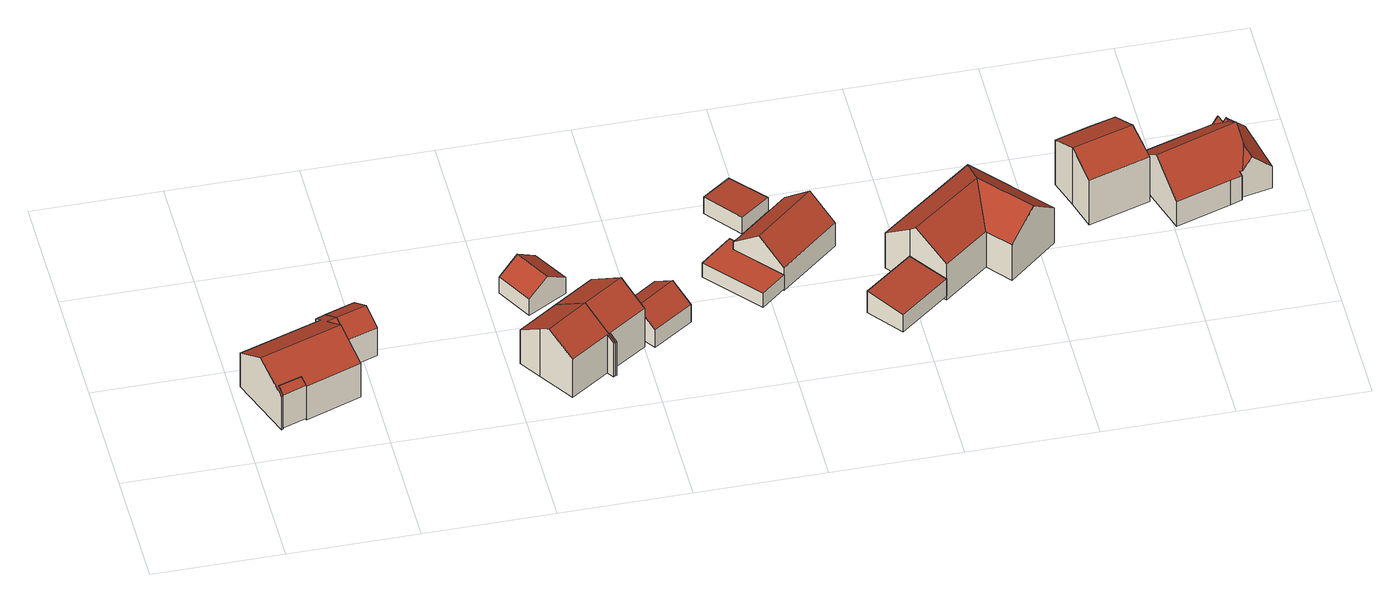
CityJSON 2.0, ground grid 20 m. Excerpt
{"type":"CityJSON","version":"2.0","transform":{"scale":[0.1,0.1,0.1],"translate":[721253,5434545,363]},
"CityObjects":{
"building1":{"type":"Building","attributes":{"Gemeindeschluessel":"09375181","HoeheDach":"374.534","HoeheGrund":"367.394","Methode":"2000","NiedrigsteTraufeDesGebaeudes":"373.663","Geometrietyp2DReferenz":"3000","measuredHeight":7.14,"function":"51009_1610","roofType":"2100"},"geometry":[{"type":"Solid","lod":"2","boundaries":[[[[0,1,2,3]],[[3,2,4,5]],[[0,3,5,6]],[[6,7,1,0]],[[7,4,2,1]],[[5,4,7,6]]]],"semantics":{"surfaces":[{"type":"WallSurface","Flaeche":"27.728","Z_MAX":"7.140","Z_MAX_ASL":"374.534","Z_MIN":"0.000","Z_MIN_ASL":"367.394"},{"type":"WallSurface","Flaeche":"9.229","Z_MAX":"7.140","Z_MAX_ASL":"374.534","Z_MIN":"0.000","Z_MIN_ASL":"367.394"},{"type":"GroundSurface","Flaeche":"5.363","Z_MAX":"0.000","Z_MAX_ASL":"367.394","Z_MIN":"0.000","Z_MIN_ASL":"367.394"},{"type":"WallSurface","Flaeche":"9.309","Z_MAX":"7.140","Z_MAX_ASL":"374.534","Z_MIN":"0.000","Z_MIN_ASL":"367.394"},{"type":"RoofSurface","Dachneigung":"57.899","Dachorientierung":"160.912","Flaeche":"6.331","Z_MAX":"7.140","Z_MAX_ASL":"374.534","Z_MIN":"6.269","Z_MIN_ASL":"373.663"},{"type":"WallSurface","Flaeche":"24.323","Z_MAX":"6.277","Z_MAX_ASL":"373.671","Z_MIN":"0.000","Z_MIN_ASL":"367.394"}],"values":[[0,1,2,3,4,5]]}}]},
"building2":{"type":"Building","attributes":{"Gemeindeschluessel":"09375181","HoeheDach":"376.933","HoeheGrund":"367.160","Methode":"2000","NiedrigsteTraufeDesGebaeudes":"372.769","Geometrietyp2DReferenz":"3000","measuredHeight":9.77,"function":"31001_1000","roofType":"3100"},"address":[{"Country":"Germany","Locality":"Pettendorf","ThoroughfareName":"An der Breite 5"}],"geometry":[{"type":"Solid","lod":"2","boundaries":[[[[8,9,10,11,12,13,14,15]],[[16,17,18,19]],[[14,13,20,21,22,23]],[[20,13,12,24]],[[25,26,27,28,29]],[[30,9,8,31]],[[22,29,28,23]],[[24,12,11,32]],[[14,23,28,27,18,17,33,15]],[[25,29,22,21]],[[34,31,8,15,33]],[[19,18,27,26]],[[34,16,19,26,25,21,20,24,32,35,30,31]],[[16,34,33,17]],[[32,11,10,35]],[[35,10,9,30]]]],"semantics":{"surfaces":[{"type":"RoofSurface","Dachneigung":"58.994","Dachorientierung":"163.247","Flaeche":"80.588","Z_MAX":"9.772","Z_MAX_ASL":"376.933","Z_MIN":"6.453","Z_MIN_ASL":"373.613"},{"type":"WallSurface","Flaeche":"8.431","Z_MAX":"6.450","Z_MAX_ASL":"373.610","Z_MIN":"-0.000","Z_MIN_ASL":"367.160"},{"type":"WallSurface","Flaeche":"56.748","Z_MAX":"9.772","Z_MAX_ASL":"376.933","Z_MIN":"-0.000","Z_MIN_ASL":"367.160"},{"type":"WallSurface","Flaeche":"59.815","Z_MAX":"6.474","Z_MAX_ASL":"373.634","Z_MIN":"-0.000","Z_MIN_ASL":"367.160"},{"type":"WallSurface","Flaeche":"41.198","Z_MAX":"7.501","Z_MAX_ASL":"374.661","Z_MIN":"-0.000","Z_MIN_ASL":"367.160"},{"type":"WallSurface","Flaeche":"2.491","Z_MAX":"6.453","Z_MAX_ASL":"373.613","Z_MIN":"-0.000","Z_MIN_ASL":"367.160"},{"type":"RoofSurface","Dachneigung":"58.991","Dachorientierung":"163.361","Flaeche":"5.886","Z_MAX":"7.501","Z_MAX_ASL":"374.661","Z_MIN":"5.610","Z_MIN_ASL":"372.770"},{"type":"WallSurface","Flaeche":"9.481","Z_MAX":"7.288","Z_MAX_ASL":"374.448","Z_MIN":"-0.000","Z_MIN_ASL":"367.160"},{"type":"RoofSurface","Dachneigung":"59.002","Dachorientierung":"343.206","Flaeche":"93.320","Z_MAX":"9.772","Z_MAX_ASL":"376.933","Z_MIN":"5.609","Z_MIN_ASL":"372.769"},{"type":"WallSurface","Flaeche":"8.952","Z_MAX":"5.616","Z_MAX_ASL":"372.776","Z_MIN":"-0.000","Z_MIN_ASL":"367.160"},{"type":"WallSurface","Flaeche":"89.633","Z_MAX":"9.770","Z_MAX_ASL":"376.930","Z_MIN":"-0.000","Z_MIN_ASL":"367.160"},{"type":"WallSurface","Flaeche":"9.140","Z_MAX":"5.611","Z_MAX_ASL":"372.771","Z_MIN":"-0.000","Z_MIN_ASL":"367.160"},{"type":"GroundSurface","Flaeche":"154.111","Z_MAX":"-0.000","Z_MAX_ASL":"367.160","Z_MIN":"-0.000","Z_MIN_ASL":"367.160"},{"type":"WallSurface","Flaeche":"87.404","Z_MAX":"6.450","Z_MAX_ASL":"373.610","Z_MIN":"-0.000","Z_MIN_ASL":"367.160"},{"type":"WallSurface","Flaeche":"28.252","Z_MAX":"7.288","Z_MAX_ASL":"374.448","Z_MIN":"-0.000","Z_MIN_ASL":"367.160"},{"type":"WallSurface","Flaeche":"9.471","Z_MAX":"7.281","Z_MAX_ASL":"374.441","Z_MIN":"-0.000","Z_MIN_ASL":"367.160"}],"values":[[0,1,2,3,4,5,6,7,8,9,10,11,12,13,14,15]]}}]},
"building3":{"type":"Building","attributes":{"Gemeindeschluessel":"09375181","HoeheDach":"374.660","HoeheGrund":"367.370","Methode":"2000","NiedrigsteTraufeDesGebaeudes":"372.767","Geometrietyp2DReferenz":"3000","measuredHeight":7.29,"function":"31001_2000","roofType":"3100"},"geometry":[{"type":"Solid","lod":"2","boundaries":[[[[36,37,38,39]],[[29,40,41,28]],[[38,29,28,27,39]],[[28,41,42,27]],[[37,40,29,38]],[[39,27,42,36]],[[36,42,41,40,37]]]],"semantics":{"surfaces":[{"type":"GroundSurface","Flaeche":"30.852","Z_MAX":"0.000","Z_MAX_ASL":"367.370","Z_MIN":"0.000","Z_MIN_ASL":"367.370"},{"type":"RoofSurface","Dachneigung":"59.023","Dachorientierung":"161.065","Flaeche":"18.027","Z_MAX":"7.290","Z_MAX_ASL":"374.660","Z_MIN":"5.400","Z_MIN_ASL":"372.770"},{"type":"WallSurface","Flaeche":"39.887","Z_MAX":"7.290","Z_MAX_ASL":"374.660","Z_MIN":"0.000","Z_MIN_ASL":"367.370"},{"type":"RoofSurface","Dachneigung":"59.028","Dachorientierung":"341.069","Flaeche":"17.957","Z_MAX":"7.290","Z_MAX_ASL":"374.660","Z_MIN":"5.397","Z_MIN_ASL":"372.767"},{"type":"WallSurface","Flaeche":"26.546","Z_MAX":"5.400","Z_MAX_ASL":"372.770","Z_MIN":"0.000","Z_MIN_ASL":"367.370"},{"type":"WallSurface","Flaeche":"26.414","Z_MAX":"5.408","Z_MAX_ASL":"372.778","Z_MIN":"0.000","Z_MIN_ASL":"367.370"},{"type":"WallSurface","Flaeche":"39.981","Z_MAX":"7.290","Z_MAX_ASL":"374.660","Z_MIN":"0.000","Z_MIN_ASL":"367.370"}],"values":[[0,1,2,3,4,5,6]]}}]},
"building4":{"type":"Building","attributes":{"Gemeindeschluessel":"09375181","HoeheDach":"377.110","HoeheGrund":"366.680","Methode":"2000","NiedrigsteTraufeDesGebaeudes":"373.118","Geometrietyp2DReferenz":"3000","measuredHeight":10.43,"function":"31001_1000","roofType":"3100"},"address":[{"Country":"Germany","Locality":"Pettendorf","ThoroughfareName":"An der Breite 2"}],"geometry":[{"type":"Solid","lod":"2","boundaries":[[[[43,44,45,46,47]],[[48,49,44,43]],[[50,51,49,48]],[[46,45,52,53,54]],[[55,54,53,56]],[[56,57,50,48,43,47,55]],[[56,53,52,58,57]],[[44,49,51,58,52,45]],[[47,46,54,55]],[[57,58,51,50]]]],"semantics":{"surfaces":[{"type":"WallSurface","Flaeche":"59.298","Z_MAX":"10.430","Z_MAX_ASL":"377.110","Z_MIN":"0.000","Z_MIN_ASL":"366.680"},{"type":"WallSurface","Flaeche":"52.787","Z_MAX":"7.286","Z_MAX_ASL":"373.966","Z_MIN":"0.000","Z_MIN_ASL":"366.680"},{"type":"WallSurface","Flaeche":"8.626","Z_MAX":"7.286","Z_MAX_ASL":"373.966","Z_MIN":"0.000","Z_MIN_ASL":"366.680"},{"type":"RoofSurface","Dachneigung":"55.993","Dachorientierung":"328.084","Flaeche":"53.289","Z_MAX":"10.430","Z_MAX_ASL":"377.110","Z_MIN":"6.474","Z_MIN_ASL":"373.154"},{"type":"WallSurface","Flaeche":"48.735","Z_MAX":"6.474","Z_MAX_ASL":"373.154","Z_MIN":"0.000","Z_MIN_ASL":"366.680"},{"type":"GroundSurface","Flaeche":"79.680","Z_MAX":"0.000","Z_MAX_ASL":"366.680","Z_MIN":"0.000","Z_MIN_ASL":"366.680"},{"type":"WallSurface","Flaeche":"99.445","Z_MAX":"10.430","Z_MAX_ASL":"377.110","Z_MIN":"0.000","Z_MIN_ASL":"366.680"},{"type":"RoofSurface","Dachneigung":"55.993","Dachorientierung":"148.084","Flaeche":"42.831","Z_MAX":"10.430","Z_MAX_ASL":"377.110","Z_MIN":"6.438","Z_MIN_ASL":"373.118"},{"type":"WallSurface","Flaeche":"31.541","Z_MAX":"9.191","Z_MAX_ASL":"375.871","Z_MIN":"0.000","Z_MIN_ASL":"366.680"},{"type":"WallSurface","Flaeche":"1.911","Z_MAX":"6.440","Z_MAX_ASL":"373.120","Z_MIN":"0.000","Z_MIN_ASL":"366.680"}],"values":[[0,1,2,3,4,5,6,7,8,9]]}}]},
"building5":{"type":"Building","attributes":{"Gemeindeschluessel":"09375181","HoeheDach":"372.015","HoeheGrund":"366.590","Methode":"1000","NiedrigsteTraufeDesGebaeudes":"369.669","Geometrietyp2DReferenz":"3000","measuredHeight":5.42,"function":"31001_2000","roofType":"3100"},"geometry":[{"type":"Solid","lod":"2","boundaries":[[[[59,60,61,62]],[[62,61,63,64,65]],[[66,67,68,60,59]],[[68,67,64,63]],[[60,68,63,61]],[[65,64,67,66]],[[62,65,66,59]]]],"semantics":{"surfaces":[{"type":"WallSurface","Flaeche":"19.933","Z_MAX":"3.080","Z_MAX_ASL":"369.670","Z_MIN":"0.000","Z_MIN_ASL":"366.590"},{"type":"WallSurface","Flaeche":"29.739","Z_MAX":"5.425","Z_MAX_ASL":"372.015","Z_MIN":"0.000","Z_MIN_ASL":"366.590"},{"type":"WallSurface","Flaeche":"29.765","Z_MAX":"5.425","Z_MAX_ASL":"372.015","Z_MIN":"0.000","Z_MIN_ASL":"366.590"},{"type":"RoofSurface","Dachneigung":"56.172","Dachorientierung":"60.207","Flaeche":"27.191","Z_MAX":"5.425","Z_MAX_ASL":"372.015","Z_MIN":"3.079","Z_MIN_ASL":"369.669"},{"type":"RoofSurface","Dachneigung":"56.173","Dachorientierung":"240.205","Flaeche":"27.246","Z_MAX":"5.425","Z_MAX_ASL":"372.015","Z_MIN":"3.080","Z_MIN_ASL":"369.670"},{"type":"WallSurface","Flaeche":"19.900","Z_MAX":"3.085","Z_MAX_ASL":"369.675","Z_MIN":"0.000","Z_MIN_ASL":"366.590"},{"type":"GroundSurface","Flaeche":"45.221","Z_MAX":"0.000","Z_MAX_ASL":"366.590","Z_MIN":"0.000","Z_MIN_ASL":"366.590"}],"values":[[0,1,2,3,4,5,6]]}}]},
"building6":{"type":"Building","attributes":{"Gemeindeschluessel":"09375181","HoeheDach":"377.110","HoeheGrund":"366.630","Methode":"2000","NiedrigsteTraufeDesGebaeudes":"373.120","Geometrietyp2DReferenz":"3000","measuredHeight":10.48,"function":"31001_1000","roofType":"3100"},"address":[{"Country":"Germany","Locality":"Pettendorf","ThoroughfareName":"Kapellenplatz 16"}],"geometry":[{"type":"Solid","lod":"2","boundaries":[[[[69,58,52,53,70]],[[71,72,73,74,69,70]],[[52,75,76,53]],[[74,77,58,69]],[[70,53,76,71]],[[71,76,75,78,72]],[[72,78,79,73]],[[58,77,79,78,75,52]],[[73,79,77,74]]]],"semantics":{"surfaces":[{"type":"WallSurface","Flaeche":"100.033","Z_MAX":"10.480","Z_MAX_ASL":"377.110","Z_MIN":"-0.000","Z_MIN_ASL":"366.630"},{"type":"GroundSurface","Flaeche":"79.365","Z_MAX":"-0.000","Z_MAX_ASL":"366.630","Z_MIN":"-0.000","Z_MIN_ASL":"366.630"},{"type":"RoofSurface","Dachneigung":"55.993","Dachorientierung":"328.092","Flaeche":"53.069","Z_MAX":"10.480","Z_MAX_ASL":"377.110","Z_MIN":"6.524","Z_MIN_ASL":"373.154"},{"type":"WallSurface","Flaeche":"1.837","Z_MAX":"6.490","Z_MAX_ASL":"373.120","Z_MIN":"-0.000","Z_MIN_ASL":"366.630"},{"type":"WallSurface","Flaeche":"48.876","Z_MAX":"6.524","Z_MAX_ASL":"373.154","Z_MIN":"-0.000","Z_MIN_ASL":"366.630"},{"type":"WallSurface","Flaeche":"91.332","Z_MAX":"10.480","Z_MAX_ASL":"377.110","Z_MIN":"-0.000","Z_MIN_ASL":"366.630"},{"type":"WallSurface","Flaeche":"53.170","Z_MAX":"7.339","Z_MAX_ASL":"373.969","Z_MIN":"-0.000","Z_MIN_ASL":"366.630"},{"type":"RoofSurface","Dachneigung":"55.993","Dachorientierung":"148.092","Flaeche":"42.670","Z_MAX":"10.480","Z_MAX_ASL":"377.110","Z_MIN":"6.490","Z_MIN_ASL":"373.120"},{"type":"WallSurface","Flaeche":"8.693","Z_MAX":"7.338","Z_MAX_ASL":"373.969","Z_MIN":"-0.000","Z_MIN_ASL":"366.630"}],"values":[[0,1,2,3,4,5,6,7,8]]}}]},
"building7":{"type":"Building","attributes":{"Gemeindeschluessel":"09375181","HoeheDach":"371.773","HoeheGrund":"365.970","Methode":"1000","NiedrigsteTraufeDesGebaeudes":"369.365","Geometrietyp2DReferenz":"3000","measuredHeight":5.8,"function":"31001_2000","roofType":"3100"},"geometry":[{"type":"Solid","lod":"2","boundaries":[[[[80,81,82,83]],[[84,85,86,87]],[[84,82,81,88,85]],[[87,83,82,84]],[[85,88,89,86]],[[86,89,80,83,87]],[[89,88,81,80]]]],"semantics":{"surfaces":[{"type":"RoofSurface","Dachneigung":"56.241","Dachorientierung":"325.760","Flaeche":"32.622","Z_MAX":"5.803","Z_MAX_ASL":"371.773","Z_MIN":"3.396","Z_MIN_ASL":"369.366"},{"type":"GroundSurface","Flaeche":"54.224","Z_MAX":"0.000","Z_MAX_ASL":"365.970","Z_MIN":"0.000","Z_MIN_ASL":"365.970"},{"type":"WallSurface","Flaeche":"33.112","Z_MAX":"5.803","Z_MAX_ASL":"371.773","Z_MIN":"0.000","Z_MIN_ASL":"365.970"},{"type":"WallSurface","Flaeche":"25.585","Z_MAX":"3.396","Z_MAX_ASL":"369.366","Z_MIN":"0.000","Z_MIN_ASL":"365.970"},{"type":"WallSurface","Flaeche":"25.569","Z_MAX":"3.399","Z_MAX_ASL":"369.369","Z_MIN":"0.000","Z_MIN_ASL":"365.970"},{"type":"WallSurface","Flaeche":"33.132","Z_MAX":"5.803","Z_MAX_ASL":"371.773","Z_MIN":"0.000","Z_MIN_ASL":"365.970"},{"type":"RoofSurface","Dachneigung":"56.241","Dachorientierung":"145.761","Flaeche":"32.593","Z_MAX":"5.803","Z_MAX_ASL":"371.773","Z_MIN":"3.395","Z_MIN_ASL":"369.365"}],"values":[[0,1,2,3,4,5,6]]}}]},
"building8":{"type":"Building","attributes":{"Gemeindeschluessel":"09375181","HoeheDach":"367.530","HoeheGrund":"364.790","Methode":"2000","NiedrigsteTraufeDesGebaeudes":"367.530","Geometrietyp2DReferenz":"3000","measuredHeight":2.74,"function":"31001_2000","roofType":"1000","storeysAboveGround":1},"geometry":[{"type":"Solid","lod":"2","boundaries":[[[[90,91,92,93]],[[94,95,92,91,96,97]],[[96,91,90,98]],[[99,100,98,90,93,101]],[[100,97,96,98]],[[94,97,100,99]],[[101,93,92,95]],[[94,99,101,95]]]],"semantics":{"surfaces":[{"type":"WallSurface","Flaeche":"5.019","Z_MAX":"2.740","Z_MAX_ASL":"367.530","Z_MIN":"0.000","Z_MIN_ASL":"364.790"},{"type":"GroundSurface","Flaeche":"57.615","Z_MAX":"0.000","Z_MAX_ASL":"364.790","Z_MIN":"0.000","Z_MIN_ASL":"364.790"},{"type":"WallSurface","Flaeche":"4.296","Z_MAX":"2.740","Z_MAX_ASL":"367.530","Z_MIN":"0.000","Z_MIN_ASL":"364.790"},{"type":"RoofSurface","Dachneigung":"90.000","Dachorientierung":"-1.000","Flaeche":"57.615","Z_MAX":"2.740","Z_MAX_ASL":"367.530","Z_MIN":"2.740","Z_MIN_ASL":"367.530"},{"type":"WallSurface","Flaeche":"25.208","Z_MAX":"2.740","Z_MAX_ASL":"367.530","Z_MIN":"0.000","Z_MIN_ASL":"364.790"},{"type":"WallSurface","Flaeche":"13.693","Z_MAX":"2.740","Z_MAX_ASL":"367.530","Z_MIN":"0.000","Z_MIN_ASL":"364.790"},{"type":"WallSurface","Flaeche":"17.926","Z_MAX":"2.740","Z_MAX_ASL":"367.530","Z_MIN":"0.000","Z_MIN_ASL":"364.790"},{"type":"WallSurface","Flaeche":"30.000","Z_MAX":"2.740","Z_MAX_ASL":"367.530","Z_MIN":"0.000","Z_MIN_ASL":"364.790"}],"values":[[0,1,2,3,4,5,6,7]]}}]},
"building9":{"type":"Building","attributes":{"Gemeindeschluessel":"09375181","HoeheDach":"367.792","HoeheGrund":"364.570","Methode":"1000","NiedrigsteTraufeDesGebaeudes":"367.154","Geometrietyp2DReferenz":"3000","measuredHeight":3.22,"function":"31001_2000","roofType":"1000","storeysAboveGround":1},"geometry":[{"type":"Solid","lod":"2","boundaries":[[[[102,103,104,105]],[[106,107,108,109]],[[106,109,102,105]],[[109,108,103,102]],[[105,104,107,106]],[[104,103,108,107]]]],"semantics":{"surfaces":[{"type":"WallSurface","Flaeche":"17.667","Z_MAX":"3.222","Z_MAX_ASL":"367.792","Z_MIN":"0.000","Z_MIN_ASL":"364.570"},{"type":"WallSurface","Flaeche":"17.544","Z_MAX":"3.222","Z_MAX_ASL":"367.792","Z_MIN":"0.000","Z_MIN_ASL":"364.570"},{"type":"GroundSurface","Flaeche":"42.671","Z_MAX":"0.000","Z_MAX_ASL":"364.570","Z_MIN":"0.000","Z_MIN_ASL":"364.570"},{"type":"WallSurface","Flaeche":"18.188","Z_MAX":"2.589","Z_MAX_ASL":"367.159","Z_MIN":"0.000","Z_MIN_ASL":"364.570"},{"type":"WallSurface","Flaeche":"22.704","Z_MAX":"3.222","Z_MAX_ASL":"367.792","Z_MIN":"0.000","Z_MIN_ASL":"364.570"},{"type":"RoofSurface","Dachneigung":"84.015","Dachorientierung":"50.101","Flaeche":"42.905","Z_MAX":"3.222","Z_MAX_ASL":"367.792","Z_MIN":"2.584","Z_MIN_ASL":"367.154"}],"values":[[0,1,2,3,4,5]]}}]},
"building10":{"type":"Building","attributes":{"Gemeindeschluessel":"09375181","HoeheDach":"372.590","HoeheGrund":"364.530","Methode":"2000","NiedrigsteTraufeDesGebaeudes":"368.860","Geometrietyp2DReferenz":"3000","measuredHeight":8.06,"function":"31001_1000","roofType":"3100","storeysAboveGround":1},"address":[{"Country":"Germany","Locality":"Pettendorf","ThoroughfareName":"Kapellenplatz 14"}],"geometry":[{"type":"Solid","lod":"2","boundaries":[[[[110,111,112,113,114]],[[115,116,117,118]],[[112,115,118,119,113]],[[118,117,120,121,119]],[[111,116,115,112]],[[114,121,120,110]],[[113,119,121,114]],[[110,120,117,116,111]]]],"semantics":{"surfaces":[{"type":"GroundSurface","Flaeche":"111.433","Z_MAX":"0.000","Z_MAX_ASL":"364.530","Z_MIN":"0.000","Z_MIN_ASL":"364.530"},{"type":"RoofSurface","Dachneigung":"51.038","Dachorientierung":"139.884","Flaeche":"71.615","Z_MAX":"8.060","Z_MAX_ASL":"372.590","Z_MIN":"4.350","Z_MIN_ASL":"368.880"},{"type":"WallSurface","Flaeche":"57.039","Z_MAX":"8.060","Z_MAX_ASL":"372.590","Z_MIN":"0.000","Z_MIN_ASL":"364.530"},{"type":"RoofSurface","Dachneigung":"51.045","Dachorientierung":"319.876","Flaeche":"71.679","Z_MAX":"8.060","Z_MAX_ASL":"372.590","Z_MIN":"4.330","Z_MIN_ASL":"368.860"},{"type":"WallSurface","Flaeche":"52.815","Z_MAX":"4.350","Z_MAX_ASL":"368.880","Z_MIN":"0.000","Z_MIN_ASL":"364.530"},{"type":"WallSurface","Flaeche":"45.930","Z_MAX":"4.365","Z_MAX_ASL":"368.895","Z_MIN":"0.000","Z_MIN_ASL":"364.530"},{"type":"WallSurface","Flaeche":"6.789","Z_MAX":"4.331","Z_MAX_ASL":"368.861","Z_MIN":"0.000","Z_MIN_ASL":"364.530"},{"type":"WallSurface","Flaeche":"56.873","Z_MAX":"8.060","Z_MAX_ASL":"372.590","Z_MIN":"0.000","Z_MIN_ASL":"364.530"}],"values":[[0,1,2,3,4,5,6,7]]}}]},
"building11":{"type":"Building","attributes":{"Gemeindeschluessel":"09375181","HoeheDach":"369.087","HoeheGrund":"364.980","Methode":"1000","NiedrigsteTraufeDesGebaeudes":"368.276","Geometrietyp2DReferenz":"3000","measuredHeight":4.11,"function":"31001_2000","roofType":"1000"},"geometry":[{"type":"Solid","lod":"2","boundaries":[[[[122,123,124,125]],[[126,123,122,127]],[[128,125,124,129]],[[126,129,124,123]],[[126,127,128,129]],[[127,122,125,128]]]],"semantics":{"surfaces":[{"type":"WallSurface","Flaeche":"24.717","Z_MAX":"4.101","Z_MAX_ASL":"369.081","Z_MIN":"0.000","Z_MIN_ASL":"364.980"},{"type":"WallSurface","Flaeche":"32.620","Z_MAX":"3.296","Z_MAX_ASL":"368.276","Z_MIN":"0.000","Z_MIN_ASL":"364.980"},{"type":"WallSurface","Flaeche":"40.013","Z_MAX":"4.107","Z_MAX_ASL":"369.087","Z_MIN":"0.000","Z_MIN_ASL":"364.980"},{"type":"GroundSurface","Flaeche":"65.880","Z_MAX":"0.000","Z_MAX_ASL":"364.980","Z_MIN":"0.000","Z_MIN_ASL":"364.980"},{"type":"WallSurface","Flaeche":"24.918","Z_MAX":"4.107","Z_MAX_ASL":"369.087","Z_MIN":"0.000","Z_MIN_ASL":"364.980"},{"type":"RoofSurface","Dachneigung":"83.130","Dachorientierung":"141.545","Flaeche":"66.356","Z_MAX":"4.107","Z_MAX_ASL":"369.087","Z_MIN":"3.296","Z_MIN_ASL":"368.276"}],"values":[[0,1,2,3,4,5]]}}]},
"building12":{"type":"Building","attributes":{"Gemeindeschluessel":"09375181","HoeheDach":"375.120","HoeheGrund":"364.290","Methode":"2000","NiedrigsteTraufeDesGebaeudes":"371.080","Geometrietyp2DReferenz":"3000","measuredHeight":10.83,"function":"31001_2000","roofType":"3100"},"address":[{"Country":"Germany","Locality":"Pettendorf","ThoroughfareName":"Kapellenplatz 5"}],"geometry":[{"type":"Solid","lod":"2","boundaries":[[[[130,131,132,133,134]],[[135,136,134,133,137]],[[138,132,131,139,140,141,142]],[[139,143,144,140]],[[139,131,130,145,143]],[[145,130,134,136]],[[146,142,141,147]],[[147,141,140,144]],[[135,146,147,136]],[[145,136,147,144,143]],[[138,142,146,135,137]],[[133,132,138,137]]]],"semantics":{"surfaces":[{"type":"WallSurface","Flaeche":"61.609","Z_MAX":"6.839","Z_MAX_ASL":"371.129","Z_MIN":"-0.000","Z_MIN_ASL":"364.290"},{"type":"RoofSurface","Dachneigung":"51.541","Dachorientierung":"231.847","Flaeche":"47.840","Z_MAX":"10.830","Z_MAX_ASL":"375.120","Z_MIN":"6.790","Z_MIN_ASL":"371.080"},{"type":"GroundSurface","Flaeche":"257.680","Z_MAX":"-0.000","Z_MAX_ASL":"364.290","Z_MIN":"-0.000","Z_MIN_ASL":"364.290"},{"type":"WallSurface","Flaeche":"37.526","Z_MAX":"10.031","Z_MAX_ASL":"374.322","Z_MIN":"-0.000","Z_MIN_ASL":"364.290"},{"type":"WallSurface","Flaeche":"60.759","Z_MAX":"10.830","Z_MAX_ASL":"375.120","Z_MIN":"-0.000","Z_MIN_ASL":"364.290"},{"type":"RoofSurface","Dachneigung":"54.239","Dachorientierung":"143.995","Flaeche":"78.896","Z_MAX":"10.830","Z_MAX_ASL":"375.120","Z_MIN":"6.816","Z_MIN_ASL":"371.106"},{"type":"WallSurface","Flaeche":"106.104","Z_MAX":"6.830","Z_MAX_ASL":"371.120","Z_MIN":"-0.000","Z_MIN_ASL":"364.290"},{"type":"WallSurface","Flaeche":"129.354","Z_MAX":"6.826","Z_MAX_ASL":"371.116","Z_MIN":"-0.000","Z_MIN_ASL":"364.290"},{"type":"RoofSurface","Dachneigung":"51.530","Dachorientierung":"51.836","Flaeche":"82.547","Z_MAX":"10.830","Z_MAX_ASL":"375.120","Z_MIN":"6.826","Z_MIN_ASL":"371.116"},{"type":"RoofSurface","Dachneigung":"54.239","Dachorientierung":"323.995","Flaeche":"112.843","Z_MAX":"10.830","Z_MAX_ASL":"375.120","Z_MIN":"6.826","Z_MIN_ASL":"371.116"},{"type":"WallSurface","Flaeche":"89.284","Z_MAX":"10.830","Z_MAX_ASL":"375.120","Z_MIN":"-0.000","Z_MIN_ASL":"364.290"},{"type":"WallSurface","Flaeche":"32.084","Z_MAX":"6.839","Z_MAX_ASL":"371.129","Z_MIN":"-0.000","Z_MIN_ASL":"364.290"}],"values":[[0,1,2,3,4,5,6,7,8,9,10,11]]}}]},
"building13":{"type":"Building","attributes":{"Gemeindeschluessel":"09375181","HoeheDach":"374.611","HoeheGrund":"363.670","Methode":"1000","NiedrigsteTraufeDesGebaeudes":"372.286","Geometrietyp2DReferenz":"3000","measuredHeight":10.94,"function":"31001_1000","roofType":"3100","storeysAboveGround":2},"address":[{"Country":"Germany","Locality":"Pettendorf","ThoroughfareName":"Kapellenplatz 3a"}],"geometry":[{"type":"Solid","lod":"2","boundaries":[[[[148,149,150,151]],[[152,153,154,155]],[[156,157,152,155,158,148,151]],[[151,150,159,156]],[[156,159,160,161,157]],[[158,162,149,148]],[[153,161,160,154]],[[154,160,159,150,149,162]],[[157,161,153,152]],[[155,154,162,158]]]],"semantics":{"surfaces":[{"type":"WallSurface","Flaeche":"9.566","Z_MAX":"8.620","Z_MAX_ASL":"372.290","Z_MIN":"0.000","Z_MIN_ASL":"363.670"},{"type":"WallSurface","Flaeche":"48.915","Z_MAX":"10.941","Z_MAX_ASL":"374.611","Z_MIN":"0.000","Z_MIN_ASL":"363.670"},{"type":"GroundSurface","Flaeche":"99.905","Z_MAX":"0.000","Z_MAX_ASL":"363.670","Z_MIN":"0.000","Z_MIN_ASL":"363.670"},{"type":"WallSurface","Flaeche":"23.308","Z_MAX":"8.619","Z_MAX_ASL":"372.289","Z_MIN":"0.000","Z_MIN_ASL":"363.670"},{"type":"WallSurface","Flaeche":"97.933","Z_MAX":"10.939","Z_MAX_ASL":"374.609","Z_MIN":"0.000","Z_MIN_ASL":"363.670"},{"type":"WallSurface","Flaeche":"53.192","Z_MAX":"8.628","Z_MAX_ASL":"372.298","Z_MIN":"0.000","Z_MIN_ASL":"363.670"},{"type":"RoofSurface","Dachneigung":"65.120","Dachorientierung":"162.633","Flaeche":"55.082","Z_MAX":"10.941","Z_MAX_ASL":"374.611","Z_MIN":"8.620","Z_MIN_ASL":"372.290"},{"type":"RoofSurface","Dachneigung":"65.134","Dachorientierung":"342.670","Flaeche":"55.037","Z_MAX":"10.941","Z_MAX_ASL":"374.611","Z_MIN":"8.616","Z_MIN_ASL":"372.286"},{"type":"WallSurface","Flaeche":"86.153","Z_MAX":"8.620","Z_MAX_ASL":"372.290","Z_MIN":"0.000","Z_MIN_ASL":"363.670"},{"type":"WallSurface","Flaeche":"48.846","Z_MAX":"10.941","Z_MAX_ASL":"374.611","Z_MIN":"0.000","Z_MIN_ASL":"363.670"}],"values":[[0,1,2,3,4,5,6,7,8,9]]}}]},
"building14":{"type":"Building","attributes":{"Gemeindeschluessel":"09375181","HoeheDach":"373.700","HoeheGrund":"364.380","Methode":"2000","NiedrigsteTraufeDesGebaeudes":"368.570","Geometrietyp2DReferenz":"3000","measuredHeight":9.32,"function":"31001_2000","roofType":"3100","storeysAboveGround":2},"geometry":[{"type":"Solid","lod":"2","boundaries":[[[[163,164,165,166,167]],[[168,169,170,164,163]],[[171,172,173]],[[174,175,176,177]],[[178,179,170,169,180]],[[181,182,183,184]],[[185,186,187,188,189]],[[177,176,171,173,182,181]],[[185,190,166,165,179,178,174,177,181,184,191,186]],[[190,192,167,166]],[[172,171,176,175,180,169,168]],[[185,189,192,190]],[[191,193,187,186]],[[178,180,175,174]],[[165,164,170,179]],[[184,183,193,191]],[[188,187,193,183,182,173,172,194]],[[188,194,168,163,167,192,189]],[[172,168,194]]]],"semantics":{"surfaces":[{"type":"WallSurface","Flaeche":"15.066","Z_MAX":"6.525","Z_MAX_ASL":"370.905","Z_MIN":"0.000","Z_MIN_ASL":"364.380"},{"type":"RoofSurface","Dachneigung":"36.397","Dachorientierung":"258.525","Flaeche":"1.741","Z_MAX":"7.270","Z_MAX_ASL":"371.650","Z_MIN":"5.251","Z_MIN_ASL":"369.631"},{"type":"RoofSurface","Dachneigung":"36.377","Dachorientierung":"258.529","Flaeche":"4.003","Z_MAX":"7.270","Z_MAX_ASL":"371.650","Z_MIN":"5.119","Z_MIN_ASL":"369.499"},{"type":"WallSurface","Flaeche":"39.548","Z_MAX":"4.208","Z_MAX_ASL":"368.588","Z_MIN":"0.000","Z_MIN_ASL":"364.380"},{"type":"WallSurface","Flaeche":"4.858","Z_MAX":"7.270","Z_MAX_ASL":"371.650","Z_MIN":"0.000","Z_MIN_ASL":"364.380"},{"type":"WallSurface","Flaeche":"2.470","Z_MAX":"5.148","Z_MAX_ASL":"369.528","Z_MIN":"0.000","Z_MIN_ASL":"364.380"},{"type":"WallSurface","Flaeche":"83.470","Z_MAX":"9.320","Z_MAX_ASL":"373.700","Z_MIN":"0.000","Z_MIN_ASL":"364.380"},{"type":"WallSurface","Flaeche":"29.490","Z_MAX":"7.270","Z_MAX_ASL":"371.650","Z_MIN":"0.000","Z_MIN_ASL":"364.380"},{"type":"GroundSurface","Flaeche":"181.950","Z_MAX":"0.000","Z_MAX_ASL":"364.380","Z_MIN":"0.000","Z_MIN_ASL":"364.380"},{"type":"WallSurface","Flaeche":"8.910","Z_MAX":"5.127","Z_MAX_ASL":"369.507","Z_MIN":"0.000","Z_MIN_ASL":"364.380"},{"type":"RoofSurface","Dachneigung":"45.733","Dachorientierung":"78.530","Flaeche":"41.034","Z_MAX":"7.270","Z_MAX_ASL":"371.650","Z_MIN":"4.190","Z_MIN_ASL":"368.570"},{"type":"WallSurface","Flaeche":"42.598","Z_MAX":"5.013","Z_MAX_ASL":"369.393","Z_MIN":"0.000","Z_MIN_ASL":"364.380"},{"type":"WallSurface","Flaeche":"42.725","Z_MAX":"4.779","Z_MAX_ASL":"369.159","Z_MIN":"0.000","Z_MIN_ASL":"364.380"},{"type":"WallSurface","Flaeche":"16.660","Z_MAX":"7.068","Z_MAX_ASL":"371.448","Z_MIN":"0.000","Z_MIN_ASL":"364.380"},{"type":"WallSurface","Flaeche":"10.523","Z_MAX":"6.612","Z_MAX_ASL":"370.992","Z_MIN":"0.000","Z_MIN_ASL":"364.380"},{"type":"WallSurface","Flaeche":"9.551","Z_MAX":"4.768","Z_MAX_ASL":"369.148","Z_MIN":"0.000","Z_MIN_ASL":"364.380"},{"type":"RoofSurface","Dachneigung":"52.330","Dachorientierung":"161.119","Flaeche":"93.811","Z_MAX":"9.320","Z_MAX_ASL":"373.700","Z_MIN":"4.766","Z_MIN_ASL":"369.146"},{"type":"RoofSurface","Dachneigung":"52.317","Dachorientierung":"341.128","Flaeche":"94.650","Z_MAX":"9.320","Z_MAX_ASL":"373.700","Z_MIN":"4.700","Z_MIN_ASL":"369.080"},{"type":"WallSurface","Flaeche":"5.486","Z_MAX":"9.320","Z_MAX_ASL":"373.700","Z_MIN":"7.270","Z_MIN_ASL":"371.650"}],"values":[[0,1,2,3,4,5,6,7,8,9,10,11,12,13,14,15,16,17,18]]}}]}
},
"vertices":[
[43,38,44],[43,38,115],[79,50,115],[79,50,44],[84,38,107],[84,38,44],[47,25,44],[47,25,107],
[44,23,106],[47,25,106],[43,38,114],[79,51,114],[84,37,106],[171,68,106],[153,120,139],[25,76,139],[135,172,42],[135,172,106],[131,185,98],[131,185,42],[171,68,42],[151,126,42],[151,126,98],[141,155,117],[84,37,42],[166,131,42],[146,191,42],[146,191,98],[156,161,117],[166,131,98],[47,25,42],[44,23,42],[79,51,42],[7,128,106],[7,128,42],[43,38,42],
[192,207,44],[213,147,44],[166,131,44],[146,191,44],[213,147,98],[203,177,117],[192,207,98],
[469,6,37],[469,6,110],[443,44,141],[433,60,129],[433,60,37],[529,46,37],[529,46,110],[536,36,37],[536,36,101],[506,87,141],[473,135,102],[411,93,102],[411,93,37],[473,135,37],[539,38,37],[539,38,101],
[447,192,36],[447,192,67],[415,249,67],[415,249,36],[446,266,90],[476,283,67],[476,283,36],[508,227,36],[508,227,67],[478,210,90],
[539,38,36],[473,135,36],[535,177,36],[594,90,36],[534,50,36],[541,39,36],[568,129,141],[535,177,102],[541,39,101],[594,90,110],[534,50,110],
[590,121,88],[652,164,88],[632,194,64],[569,151,64],[632,194,30],[672,134,30],[610,92,30],[569,151,30],[672,134,64],[610,92,64],
[774,267,45],[774,267,18],[762,281,18],[762,281,45],[783,155,18],[712,238,18],[762,257,18],[821,187,18],[762,257,45],[783,155,45],[821,187,45],[712,238,45],
[836,358,16],[836,358,42],[789,318,48],[789,318,16],[744,373,16],[744,373,48],[790,411,42],[790,411,16],
[855,335,15],[914,265,15],[821,187,15],[762,257,15],[774,267,15],[821,187,59],[914,265,59],[884,300,96],[792,222,96],[762,257,59],[855,335,59],[774,267,59],
[1045,119,53],[1045,119,20],[1002,170,20],[1002,170,61],[967,57,20],[967,57,53],[926,110,61],[926,110,20],
[1045,119,81],[1045,119,13],[1116,175,13],[1116,175,81],[1115,175,81],[1185,171,121],[1119,248,121],[1146,139,81],[1146,139,13],[1002,170,13],[974,205,13],[1122,322,13],[1223,204,13],[1002,170,113],[974,205,81],[1009,162,121],[1223,204,81],[1122,322,81],
[1311,352,7],[1311,352,93],[1322,355,93],[1322,355,7],[1282,238,7],[1282,238,93],[1268,286,116],[1268,286,7],[1348,363,7],[1378,268,7],[1253,333,7],[1348,363,93],[1363,315,116],[1378,268,93],[1253,333,93],
[1487,346,66],[1496,348,79],[1496,348,14],[1469,341,14],[1469,341,65],[1506,325,86],[1505,334,86],[1500,332,80],[1523,243,86],[1517,272,86],[1508,240,65],[1535,342,14],[1535,342,56],[1554,250,56],[1554,250,14],[1507,334,14],[1500,332,14],[1507,334,84],[1504,239,14],[1504,239,65],[1506,234,61],[1506,234,14],[1368,313,14],[1402,199,14],[1402,199,62],[1385,255,107],[1368,313,61],[1452,337,14],[1487,228,14],[1452,337,64],[1487,228,61],[1512,299,107]
]}
